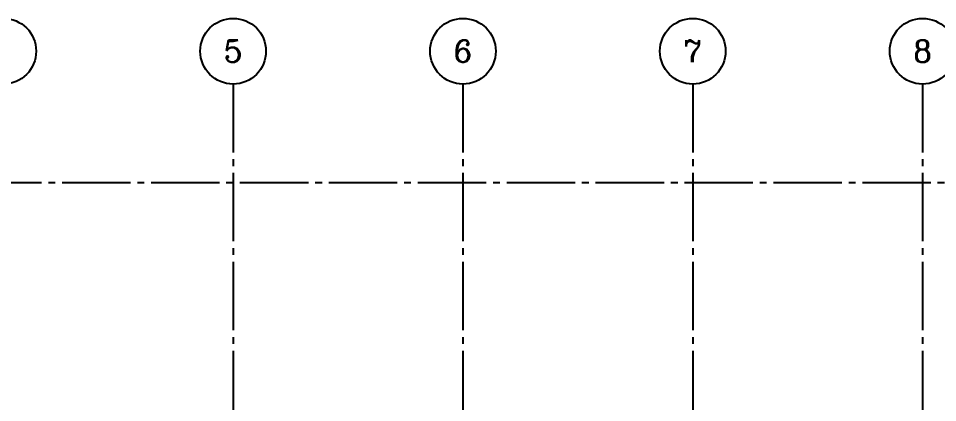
# Model space of a CAD drawing. Header units: millimetres. Extents: x -960 to 39633, y -720 to 12125.
# Drawn here: x 2695 to 6055, y 9120 to 10525 of the extents above; entities that cross this region are included whole.
import ezdxf
from ezdxf.enums import TextEntityAlignment as Align

# ---------------------------------------------------------------- set-up
doc = ezdxf.new("R2010")
doc.units = ezdxf.units.MM
doc.header["$LTSCALE"] = 100
doc.linetypes.add('X-S-FAB-L05$0$COL-CEN-LIN', pattern=[3.25, 2.5, -0.25, 0.25, -0.25])
for name, color, linetype in [('0-xref', 7, 'Continuous'), ('X-S-FAB-L05$0$0-MC', 8, 'Continuous'), ('X-S-FAB-L05$0$0-NC', 8, 'Continuous'), ('X-S-FAB-L05$0$BLOCK', 8, 'Continuous'), ('X-S-FAB-L05$0$CCL', 8, 'X-S-FAB-L05$0$COL-CEN-LIN')]:
    doc.layers.add(name, color=color, linetype=linetype)
doc.layers.add('X-S-FAB-L05$0$A-BLOCK', color=8, linetype='Continuous', plot=False)
doc.styles.add('X-S-FAB-L05$0$COL-NUM', font='romanc')

# ---------------------------------------------------------------- blocks, each defined once
blk = doc.blocks.new('X-S-FAB-L05$0$cn-y')
at = {"layer": 'X-S-FAB-L05$0$0-MC'}
blk.add_circle((-50, 0), 50, dxfattribs=at)
at = {"layer": 'X-S-FAB-L05$0$0-NC', "style": 'X-S-FAB-L05$0$COL-NUM'}
blk.add_attdef('GRID-Y', text='', height=50, dxfattribs=at).set_placement((-50, 0), align=Align.MIDDLE_CENTER)
blk = doc.blocks.new('X-S-FAB-L05$0$FAB2-L05')
at = {"layer": 'X-S-FAB-L05$0$CCL'}
for p, q in [((-22680, 11005), (-22680, 0)), ((-21840, 11005), (-21840, 0)), ((-21000, 11005), (-21000, 0)), ((-20160, 11005), (-20160, 0)), ((-26880, 10645), (1210, 10645))]:
    blk.add_line(p, q, dxfattribs=at)
at = {"layer": 'X-S-FAB-L05$0$A-BLOCK'}
ref = blk.add_blockref('X-S-FAB-L05$0$cn-y', (-23400, 11125), dxfattribs=dict(at, xscale=2.399999999999997, yscale=2.399999999999997, zscale=2.399999999999997))
ref.add_attrib('GRID-Y', '4', dxfattribs={"layer": 'X-S-FAB-L05$0$0-NC', "height": 80, "style": 'X-S-FAB-L05$0$COL-NUM'}).set_placement((-23520, 11125), align=Align.MIDDLE_CENTER)
ref = blk.add_blockref('X-S-FAB-L05$0$cn-y', (-22560, 11125), dxfattribs=dict(at, xscale=2.399999999999997, yscale=2.399999999999997, zscale=2.399999999999997))
ref.add_attrib('GRID-Y', '5', dxfattribs={"layer": 'X-S-FAB-L05$0$0-NC', "height": 80, "style": 'X-S-FAB-L05$0$COL-NUM'}).set_placement((-22680, 11125), align=Align.MIDDLE_CENTER)
ref = blk.add_blockref('X-S-FAB-L05$0$cn-y', (-21720, 11125), dxfattribs=dict(at, xscale=2.399999999999997, yscale=2.399999999999997, zscale=2.399999999999997))
ref.add_attrib('GRID-Y', '6', dxfattribs={"layer": 'X-S-FAB-L05$0$0-NC', "height": 80, "style": 'X-S-FAB-L05$0$COL-NUM'}).set_placement((-21840, 11125), align=Align.MIDDLE_CENTER)
ref = blk.add_blockref('X-S-FAB-L05$0$cn-y', (-20880, 11125), dxfattribs=dict(at, xscale=2.399999999999997, yscale=2.399999999999997, zscale=2.399999999999997))
ref.add_attrib('GRID-Y', '7', dxfattribs={"layer": 'X-S-FAB-L05$0$0-NC', "height": 80, "style": 'X-S-FAB-L05$0$COL-NUM'}).set_placement((-21000, 11125), align=Align.MIDDLE_CENTER)
ref = blk.add_blockref('X-S-FAB-L05$0$cn-y', (-20040, 11125), dxfattribs=dict(at, xscale=2.399999999999997, yscale=2.399999999999997, zscale=2.399999999999997))
ref.add_attrib('GRID-Y', '8', dxfattribs={"layer": 'X-S-FAB-L05$0$0-NC', "height": 80, "style": 'X-S-FAB-L05$0$COL-NUM'}).set_placement((-20160, 11125), align=Align.MIDDLE_CENTER)
blk = doc.blocks.new('X-S-FAB-L05')
at = {"layer": 'X-S-FAB-L05$0$BLOCK'}
blk.add_blockref('X-S-FAB-L05$0$FAB2-L05', (26160, -720), dxfattribs=at)

msp = doc.modelspace()

# ---------------------------------------------------------------- block references
at = {"layer": '0-xref'}
msp.add_blockref('X-S-FAB-L05', (0, 0), dxfattribs=at)

doc.saveas('drawing.dxf')
